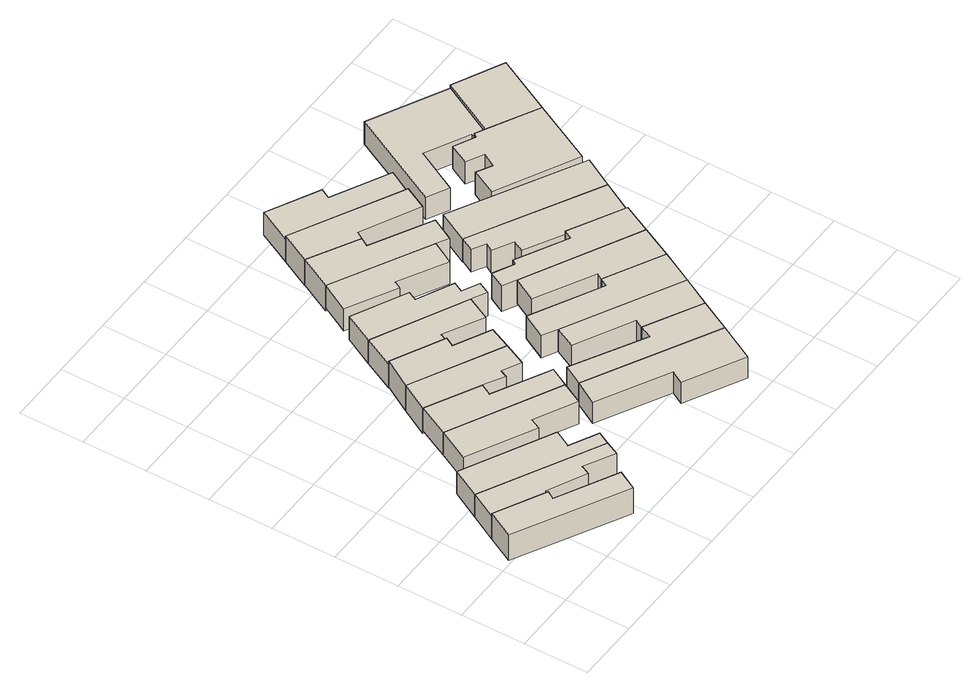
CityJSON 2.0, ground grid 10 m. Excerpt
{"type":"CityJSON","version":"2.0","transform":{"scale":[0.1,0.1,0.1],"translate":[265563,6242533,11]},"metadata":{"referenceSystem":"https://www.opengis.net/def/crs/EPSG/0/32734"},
"CityObjects":{
"building1":{"type":"Building","attributes":{"address":"59 Goldsmith Road Salt River Cape Town","building":"house","building:levels":1,"building_height":4.1,"roof_height":17.88,"ground_height":13.78,"plus_code":"4FRW3F97+9GW"},"geometry":[{"type":"Solid","lod":"1","boundaries":[[[[0,1,2,3]],[[1,4,5,2]],[[4,6,7,5]],[[6,8,9,7]],[[8,10,11,9]],[[10,0,3,11]],[[3,2,5,7,9,11]],[[10,8,6,4,1,0]]]]}]},
"building2":{"type":"Building","attributes":{"address":"57 Goldsmith Road Salt River Cape Town","building":"house","building:levels":1,"building_height":4.1,"roof_height":17.33,"ground_height":13.23,"plus_code":"4FRW3F97+CG8"},"geometry":[{"type":"Solid","lod":"1","boundaries":[[[[12,13,14,15]],[[13,0,16,14]],[[0,10,17,16]],[[10,18,19,17]],[[18,20,21,19]],[[20,22,23,21]],[[22,24,25,23]],[[24,12,15,25]],[[15,14,16,17,19,21,23,25]],[[24,22,20,18,10,0,13,12]]]]}]},
"building3":{"type":"Building","attributes":{"address":"53 Goldsmith Road Salt River Cape Town","building":"house","building:levels":1,"building_height":4.1,"roof_height":17.33,"ground_height":13.23,"plus_code":"4FRW3F97+CGH"},"geometry":[{"type":"Solid","lod":"1","boundaries":[[[[13,12,15,14]],[[12,26,27,15]],[[26,28,29,27]],[[28,30,31,29]],[[30,32,33,31]],[[32,13,14,33]],[[14,15,27,29,31,33]],[[32,30,28,26,12,13]]]]}]},
"building4":{"type":"Building","attributes":{"address":"51 Goldsmith Road Salt River Cape Town","building":"house","building:levels":1,"building_height":4.1,"roof_height":17.33,"ground_height":13.23,"plus_code":"4FRW3F97+CHV"},"geometry":[{"type":"Solid","lod":"1","boundaries":[[[[34,35,36,37]],[[35,38,39,36]],[[38,40,41,39]],[[40,42,43,41]],[[42,44,45,43]],[[44,34,37,45]],[[37,36,39,41,43,45]],[[44,42,40,38,35,34]]]]}]},
"building5":{"type":"Building","attributes":{"address":"49 Goldsmith Road Salt River Cape Town","building":"house","building:levels":1,"building_height":4.1,"roof_height":17.33,"ground_height":13.23,"plus_code":"4FRW3F97+FH5"},"geometry":[{"type":"Solid","lod":"1","boundaries":[[[[46,34,37,47]],[[34,44,45,37]],[[44,48,49,45]],[[48,50,51,49]],[[50,52,53,51]],[[52,46,47,53]],[[47,37,45,49,51,53]],[[52,50,48,44,34,46]]]]}]},
"building6":{"type":"Building","attributes":{"address":"47 Goldsmith Road Salt River Cape Town","building":"house","building:levels":1,"building_height":4.1,"roof_height":17.33,"ground_height":13.23,"plus_code":"4FRW3F97+FHH"},"geometry":[{"type":"Solid","lod":"1","boundaries":[[[[54,55,47,56]],[[55,57,53,47]],[[57,58,59,53]],[[58,60,61,59]],[[60,62,63,61]],[[62,64,65,63]],[[64,54,56,65]],[[56,47,53,59,61,63,65]],[[64,62,60,58,57,55,54]]]]}]},
"building7":{"type":"Building","attributes":{"address":"45 Goldsmith Road Salt River Cape Town","building":"house","building:levels":1,"building_height":4.1,"roof_height":17.33,"ground_height":13.23,"plus_code":"4FRW3F97+FJR"},"geometry":[{"type":"Solid","lod":"1","boundaries":[[[[66,54,56,67]],[[54,64,65,56]],[[64,68,69,65]],[[68,70,71,69]],[[70,72,73,71]],[[72,66,67,73]],[[67,56,65,69,71,73]],[[72,70,68,64,54,66]]]]}]},
"building8":{"type":"Building","attributes":{"address":"43 Goldsmith Road Salt River Cape Town","building":"house","building:levels":1,"building_height":4.1,"roof_height":16.7,"ground_height":12.6,"plus_code":"4FRW3F97+GJ7"},"geometry":[{"type":"Solid","lod":"1","boundaries":[[[[74,75,76,77]],[[75,78,79,76]],[[78,80,81,79]],[[80,82,83,81]],[[82,84,85,83]],[[84,74,77,85]],[[77,76,79,81,83,85]],[[84,82,80,78,75,74]]]]}]},
"building9":{"type":"Building","attributes":{"address":"48 Kingsley Road Salt River Cape Town","building":"house","building:levels":1,"building_height":4.1,"roof_height":17.14,"ground_height":13.04,"plus_code":"4FRW3F97+CM2"},"geometry":[{"type":"Solid","lod":"1","boundaries":[[[[86,87,88,89]],[[87,90,91,88]],[[90,92,93,91]],[[92,94,95,93]],[[94,96,97,95]],[[96,86,89,97]],[[89,88,91,93,95,97]],[[96,94,92,90,87,86]]]]}]},
"building10":{"type":"Building","attributes":{"address":"41 Goldsmith Road Salt River Cape Town","building":"house","building:levels":1,"building_height":4.1,"roof_height":16.7,"ground_height":12.6,"plus_code":"4FRW3F97+GJG"},"geometry":[{"type":"Solid","lod":"1","boundaries":[[[[74,84,85,77]],[[84,98,99,85]],[[98,100,101,99]],[[100,102,103,101]],[[102,104,105,103]],[[104,106,107,105]],[[106,108,109,107]],[[108,110,111,109]],[[110,74,77,111]],[[77,85,99,101,103,105,107,109,111]],[[110,108,106,104,102,100,98,84,74]]]]}]},
"building11":{"type":"Building","attributes":{"address":"46 Kingsley Road Salt River Cape Town","building":"house","building:levels":1,"building_height":4.1,"roof_height":17.14,"ground_height":13.04,"plus_code":"4FRW3F97+CM8"},"geometry":[{"type":"Solid","lod":"1","boundaries":[[[[112,113,114,88]],[[113,115,116,114]],[[115,117,118,116]],[[117,119,120,118]],[[119,121,91,120]],[[121,112,88,91]],[[88,114,116,118,120,91]],[[121,119,117,115,113,112]]]]}]},
"building12":{"type":"Building","attributes":{"address":"39 Goldsmith Road Salt River Cape Town","building":"house","building:levels":1,"building_height":4.1,"roof_height":16.54,"ground_height":12.44,"plus_code":"4FRW3F97+GJX"},"geometry":[{"type":"Solid","lod":"1","boundaries":[[[[122,123,124,125]],[[123,126,127,124]],[[126,128,129,127]],[[128,130,131,129]],[[130,132,133,131]],[[132,122,125,133]],[[125,124,127,129,131,133]],[[132,130,128,126,123,122]]]]}]},
"building13":{"type":"Building","attributes":{"address":"44 Kingsley Road Salt River Cape Town","building":"house","building:levels":1,"building_height":4.1,"roof_height":17.14,"ground_height":13.04,"plus_code":"4FRW3F97+CMP"},"geometry":[{"type":"Solid","lod":"1","boundaries":[[[[113,134,135,114]],[[134,136,137,135]],[[136,138,139,137]],[[138,140,141,139]],[[140,115,116,141]],[[115,113,114,116]],[[114,135,137,139,141,116]],[[115,140,138,136,134,113]]]]}]},
"building14":{"type":"Building","attributes":{"address":"42 Kingsley Road Salt River Cape Town","building":"house","building:levels":1,"building_height":4.1,"roof_height":17.14,"ground_height":13.04,"plus_code":"4FRW3F97+FM5"},"geometry":[{"type":"Solid","lod":"1","boundaries":[[[[134,142,143,135]],[[142,144,145,143]],[[144,146,147,145]],[[146,148,149,147]],[[148,150,151,149]],[[150,136,137,151]],[[136,134,135,137]],[[135,143,145,147,149,151,137]],[[136,150,148,146,144,142,134]]]]}]},
"building15":{"type":"Building","attributes":{"address":"37 Goldsmith Road Salt River Cape Town","building":"house","building:levels":1,"building_height":4.1,"roof_height":16.54,"ground_height":12.44,"plus_code":"4FRW3F97+HM6"},"geometry":[{"type":"Solid","lod":"1","boundaries":[[[[152,153,125,154]],[[153,155,133,125]],[[155,156,157,133]],[[156,158,159,157]],[[158,160,161,159]],[[160,162,163,161]],[[162,152,154,163]],[[154,125,133,157,159,161,163]],[[162,160,158,156,155,153,152]]]]}]},
"building16":{"type":"Building","attributes":{"address":"35 Goldsmith Road Salt River Cape Town","building":"house","building:levels":1,"building_height":4.1,"roof_height":16.54,"ground_height":12.44,"plus_code":"4FRW3F97+HMM"},"geometry":[{"type":"Solid","lod":"1","boundaries":[[[[164,165,154,166]],[[165,167,163,154]],[[167,168,169,163]],[[168,170,171,169]],[[170,172,173,171]],[[172,164,166,173]],[[166,154,163,169,171,173]],[[172,170,168,167,165,164]]]]}]},
"building17":{"type":"Building","attributes":{"address":"40 Kingsley Road Salt River Cape Town","building":"house","building:levels":1,"building_height":4.1,"roof_height":17.14,"ground_height":13.04,"plus_code":"4FRW3F97+FPC"},"geometry":[{"type":"Solid","lod":"1","boundaries":[[[[174,175,176,143]],[[175,177,178,176]],[[177,179,180,178]],[[179,181,182,180]],[[181,183,145,182]],[[183,174,143,145]],[[143,176,178,180,182,145]],[[183,181,179,177,175,174]]]]}]},
"building18":{"type":"Building","attributes":{"address":"38 Kingsley Road Salt River Cape Town","building":"house","building:levels":1,"building_height":4.1,"roof_height":17.14,"ground_height":13.04,"plus_code":"4FRW3F97+FPM"},"geometry":[{"type":"Solid","lod":"1","boundaries":[[[[184,185,186,176]],[[185,187,188,186]],[[187,189,190,188]],[[189,191,192,190]],[[191,193,194,192]],[[193,195,196,194]],[[195,197,198,196]],[[197,199,178,198]],[[199,184,176,178]],[[176,186,188,190,192,194,196,198,178]],[[199,197,195,193,191,189,187,185,184]]]]}]},
"building19":{"type":"Building","attributes":{"address":"33 Goldsmith Road Salt River Cape Town","building":"house","building:levels":1,"building_height":4.1,"roof_height":15.79,"ground_height":11.69,"plus_code":"4FRW3F97+HMW"},"geometry":[{"type":"Solid","lod":"1","boundaries":[[[[200,164,201,202]],[[164,172,203,201]],[[172,204,205,203]],[[204,206,207,205]],[[206,208,209,207]],[[208,200,202,209]],[[202,201,203,205,207,209]],[[208,206,204,172,164,200]]]]}]},
"building20":{"type":"Building","attributes":{"address":"36 Kingsley Road Salt River Cape Town","building":"house","building:levels":1,"building_height":4.1,"roof_height":16.54,"ground_height":12.44,"plus_code":"4FRW3F97+GP3"},"geometry":[{"type":"Solid","lod":"1","boundaries":[[[[185,210,211,212]],[[210,213,214,211]],[[213,215,216,214]],[[215,217,218,216]],[[217,219,220,218]],[[219,221,222,220]],[[221,223,224,222]],[[223,187,225,224]],[[187,185,212,225]],[[212,211,214,216,218,220,222,224,225]],[[187,223,221,219,217,215,213,210,185]]]]}]},
"building21":{"type":"Building","attributes":{"address":"34 Kingsley Road Salt River Cape Town","building":"house","building:levels":1,"building_height":4.1,"roof_height":16.54,"ground_height":12.44,"plus_code":"4FRW3F97+GPG"},"geometry":[{"type":"Solid","lod":"1","boundaries":[[[[226,227,228,211]],[[227,229,230,228]],[[229,231,214,230]],[[231,226,211,214]],[[211,228,230,214]],[[231,229,227,226]]]]}]},
"building22":{"type":"Building","attributes":{"address":"56 Tennyson Street Salt River Cape Town","building":"house","building:levels":1,"building_height":4.1,"roof_height":15.74,"ground_height":11.64,"plus_code":"4FRW3F97+HQJ"},"geometry":[{"type":"Solid","lod":"1","boundaries":[[[[232,233,234,235]],[[233,236,237,234]],[[236,238,239,237]],[[238,240,241,239]],[[240,242,243,241]],[[242,244,245,243]],[[244,246,247,245]],[[246,232,235,247]],[[235,234,237,239,241,243,245,247]],[[246,244,242,240,238,236,233,232]]]]}]},
"building23":{"type":"Building","attributes":{"address":"Kingsley Road Salt River Cape Town","building":"house","building:levels":1,"building_height":4.1,"roof_height":16.33,"ground_height":12.23,"plus_code":"4FRW3F97+GQV"},"geometry":[{"type":"Solid","lod":"1","boundaries":[[[[248,249,250,251]],[[249,252,253,250]],[[252,254,255,253]],[[254,256,257,255]],[[256,258,259,257]],[[258,260,261,259]],[[260,262,263,261]],[[262,264,265,263]],[[264,266,267,265]],[[266,268,269,267]],[[268,248,251,269]],[[251,250,253,255,257,259,261,263,265,267,269]],[[268,266,264,262,260,258,256,254,252,249,248]]]]}]},
"building24":{"type":"Building","attributes":{"address":"30 Kingsley Road Salt River Cape Town","building":"house","building:levels":1,"building_height":4.1,"roof_height":16.33,"ground_height":12.23,"plus_code":"4FRW3F97+HRC"},"geometry":[{"type":"Solid","lod":"1","boundaries":[[[[232,246,250,270]],[[246,271,251,250]],[[271,272,273,251]],[[272,232,270,273]],[[270,250,251,273]],[[272,271,246,232]]]]}]}
},
"vertices":[
[30,137,22],[8,95,22],[8,95,69],[30,137,69],[174,7,22],[174,7,69],[190,37,22],[190,37,69],[99,85,22],[99,85,69],[106,97,22],[106,97,69],
[232,86,22],[53,179,22],[53,179,63],[232,86,63],[30,137,63],[106,97,63],[110,104,22],[110,104,63],[169,75,22],[169,75,63],[176,89,22],[176,89,63],[222,65,22],[222,65,63],
[242,105,22],[242,105,63],[199,127,22],[199,127,63],[213,153,22],[213,153,63],[77,223,22],[77,223,63],
[129,279,22],[104,231,22],[104,231,63],[129,279,63],[206,178,22],[206,178,63],[214,194,22],[214,194,63],[277,161,22],[277,161,63],[294,194,22],[294,194,63],
[153,327,22],[153,327,63],[310,223,22],[310,223,63],[224,268,22],[224,268,63],[233,285,22],[233,285,63],
[177,370,16],[153,327,16],[177,370,63],[233,285,16],[264,268,16],[264,268,63],[269,279,16],[269,279,63],[298,265,16],[298,265,63],[314,299,16],[314,299,63],
[203,414,16],[203,414,63],[329,332,16],[329,332,63],[274,360,16],[274,360,63],[282,374,16],[282,374,63],
[227,462,14],[203,414,14],[203,414,57],[227,462,57],[282,374,14],[282,374,57],[289,387,14],[289,387,57],[349,356,14],[349,356,57],[367,392,14],[367,392,57],
[473,22,22],[503,78,22],[503,78,61],[473,22,61],[308,182,22],[308,182,61],[288,146,22],[288,146,61],[395,89,22],[395,89,61],[384,69,22],[384,69,61],
[390,380,14],[390,380,57],[399,398,14],[399,398,57],[373,411,14],[373,411,57],[381,426,14],[381,426,57],[326,453,14],[326,453,57],[333,467,14],[333,467,57],[251,508,14],[251,508,57],
[503,78,20],[528,126,20],[528,126,61],[443,171,20],[443,171,61],[434,152,20],[434,152,61],[325,212,20],[325,212,61],[308,182,20],
[285,568,14],[261,523,14],[261,523,55],[285,568,55],[335,483,14],[335,483,55],[341,494,14],[341,494,55],[413,455,14],[413,455,55],[432,490,14],[432,490,55],
[552,170,20],[552,170,61],[379,261,20],[379,261,61],[363,229,20],[363,229,61],[450,184,20],[450,184,61],
[578,220,20],[578,220,61],[491,266,20],[491,266,61],[484,254,20],[484,254,61],[377,310,20],[377,310,61],[357,273,20],[357,273,61],
[311,618,8],[285,568,8],[311,618,55],[432,490,8],[450,480,8],[450,480,55],[469,515,8],[469,515,55],[378,564,8],[378,564,55],[386,577,8],[386,577,55],
[335,664,7],[311,618,7],[335,664,55],[386,577,7],[393,588,7],[393,588,55],[481,543,7],[481,543,55],[499,578,7],[499,578,55],
[578,220,18],[602,268,18],[602,268,61],[428,358,18],[428,358,61],[408,322,18],[408,322,61],[496,275,18],[496,275,61],[491,266,18],
[602,268,14],[624,312,14],[624,312,61],[541,356,14],[541,356,61],[534,343,14],[534,343,61],[456,384,14],[456,384,61],[452,377,14],[452,377,61],[420,393,14],[420,393,61],[407,369,14],[407,369,61],[428,358,14],
[362,717,7],[335,664,48],[362,717,48],[499,578,48],[520,616,7],[520,616,48],[433,661,7],[433,661,48],[441,676,7],[441,676,48],
[651,361,14],[651,361,55],[624,312,55],[459,465,14],[459,465,55],[448,444,14],[448,444,55],[468,433,14],[468,433,55],[461,421,14],[461,421,55],[492,404,14],[492,404,55],[483,387,14],[483,387,55],[541,356,55],
[651,361,12],[677,408,12],[677,408,55],[484,512,12],[484,512,55],[459,465,12],
[697,641,6],[581,701,6],[581,701,47],[697,641,47],[505,554,6],[505,554,47],[538,537,6],[538,537,47],[573,603,6],[573,603,47],[639,569,6],[639,569,47],[637,564,6],[637,564,47],[652,556,6],[652,556,47],
[728,516,12],[652,556,12],[652,556,53],[728,516,53],[637,564,12],[637,564,53],[633,558,12],[633,558,53],[601,574,12],[601,574,53],[585,544,12],[585,544,53],[611,530,12],[611,530,53],[600,509,12],[600,509,53],[576,522,12],[576,522,53],[556,483,12],[556,483,53],[679,420,12],[679,420,53],
[697,641,53],[728,516,6],[773,603,6],[773,603,53]
]}
